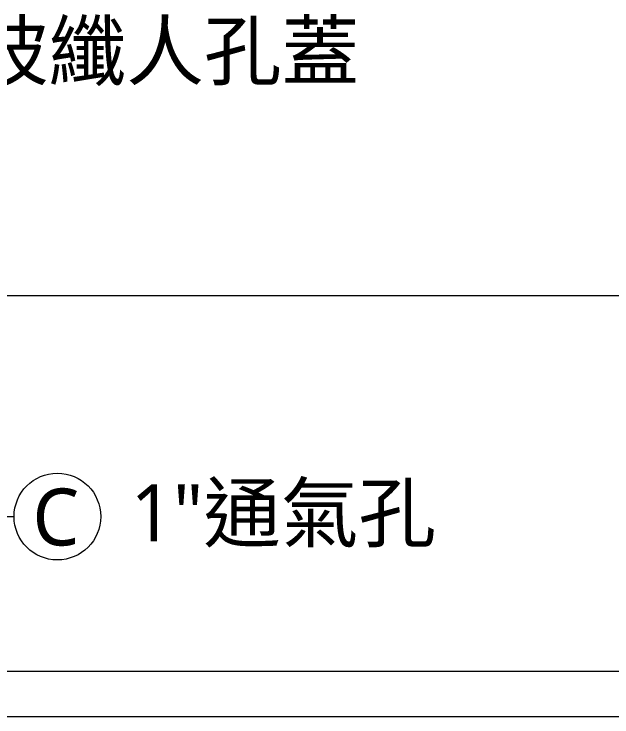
# Model space of a CAD drawing. Header units: millimetres. Extents: x 4664 to 8864, y -38 to 2932.
# Drawn here: x 6622 to 6832.2, y 1719.2 to 1966.2 of the extents above; entities that cross this region are included whole.
import ezdxf

# ---------------------------------------------------------------- set-up
doc = ezdxf.new("R2010")
doc.units = ezdxf.units.MM
doc.styles.add('微軟正黑體-20', font='Microsoft JhengHei.ttf', dxfattribs={"height": 20})

msp = doc.modelspace()

# ---------------------------------------------------------------- linework, layer by layer
at = {"lineweight": 5}
for p, q in [((6575.03, 1867.25), (7138.04, 1867.25)), ((6592.97, 1789.58), (6621.96, 1789.58)), ((7074.52, 1735.1), (6539.08, 1735.1)), ((7065.84, 1719.16), (6539.08, 1719.16))]:
    msp.add_line(p, q, dxfattribs=at)
msp.add_circle((6637.2, 1789.58), 15.24, dxfattribs=at)

# ---------------------------------------------------------------- texts
at = {"lineweight": 5, "char_height": 20, "attachment_point": 5, "style": '微軟正黑體-20'}
for s, insert, width in [('600人孔及樹酯玻纖人孔蓋', (6584.52, 1952.08), 309.0186), ('1"通氣孔', (6716.64, 1789.8), 104.2671)]:
    msp.add_mtext(s, dxfattribs=dict(at, insert=insert, width=width))
at = {"lineweight": 5, "insert": (6628.41, 1799.43), "char_height": 20, "attachment_point": 1, "style": '微軟正黑體-20'}
msp.add_mtext_dynamic_manual_height_columns('C', width=14.9837, gutter_width=12.5, heights=[0], dxfattribs=at)

doc.saveas('drawing.dxf')
